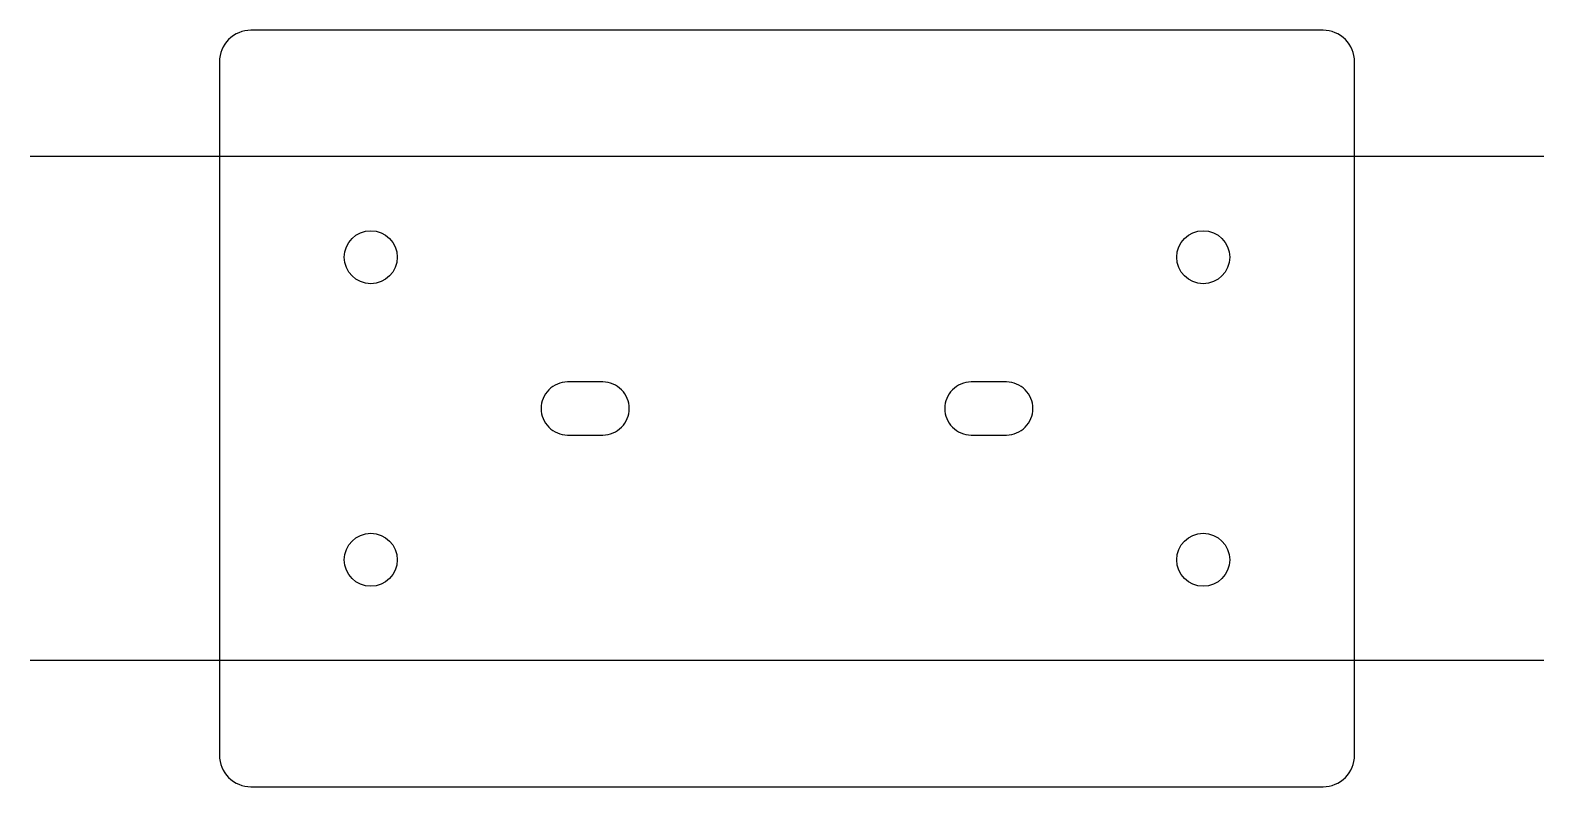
# Model space of a CAD drawing. Extents: x -76 to 76, y -38 to 38.
import ezdxf

# ---------------------------------------------------------------- set-up
doc = ezdxf.new("R2010")
doc.units = 0
doc.layers.add('LAYER1', color=7, linetype='continuous')
doc.layers.add('LAYER2', color=242, linetype='Continuous')

msp = doc.modelspace()

# ---------------------------------------------------------------- linework, layer by layer
at = {"layer": 'LAYER1', "color": 0}
for points in [[(-53.98, -38.1), (53.98, -38.1, 0.414214), (57.15, -34.92), (57.15, 34.92, 0.414214), (53.98, 38.1), (-53.98, 38.1, 0.414214), (-57.15, 34.92), (-57.15, -34.92, 0.414214)], [(-22.1, -2.67), (-18.54, -2.67, 0.414214), (-15.88, 0), (-15.88, 0, 0.414214), (-18.54, 2.67), (-22.1, 2.67, 0.414214), (-24.77, 0), (-24.77, 0, 0.414214)], [(18.54, -2.67), (22.1, -2.67, 0.414214), (24.77, 0), (24.77, 0, 0.414214), (22.1, 2.67), (18.54, 2.67, 0.414214), (15.88, 0), (15.88, 0, 0.414214)]]:
    msp.add_lwpolyline(points, format="xyb", close=True, dxfattribs=at)
for centre in [(-41.91, 15.24), (41.91, 15.24), (-41.91, -15.24), (41.91, -15.24)]:
    msp.add_circle(centre, 2.67, dxfattribs=at)
at = {"layer": 'LAYER2', "color": 242}
for points in [[(76.2, 25.4), (-76.2, 25.4)], [(76.2, -25.4), (-76.2, -25.4)]]:
    msp.add_lwpolyline(points, dxfattribs=at)

doc.saveas('drawing.dxf')
